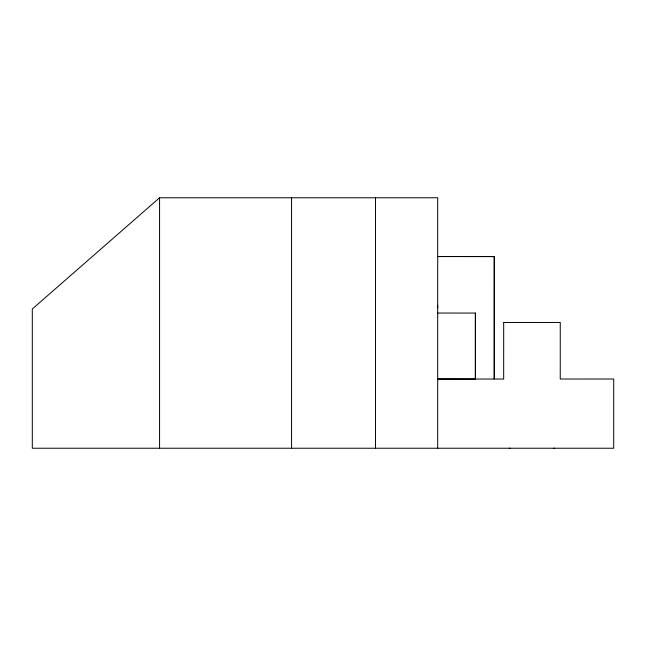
<?xml version="1.0" encoding="UTF-8"?>
<svg xmlns="http://www.w3.org/2000/svg" width="646" height="646" viewBox="0 0 646 646"><rect width="100%" height="100%" fill="white"/><g stroke="black" fill="none" stroke-linecap="round" stroke-linejoin="round"><path stroke-width="0.97" d="M437.689 307.884L437.689 305.259M475.383 378.984L475.391 313.06L475.399 379.049L437.689 379.008L503.678 379.049L503.686 322.427M437.689 256.486L494.263 256.551L494.247 379.008L494.255 256.486M437.689 448.235L437.689 197.765L159.57 197.765L32.3 309.006L32.3 448.235L613.7 448.235L613.7 379.008L560.243 379.016L560.26 322.467L503.686 322.475M437.713 256.583L494.263 256.591M437.689 313.052L475.391 313.06M509.226 448.235L510.001 448.235M553.929 448.235L554.696 448.235M375.488 197.765L375.488 448.235M291.564 197.765L291.564 448.235M159.57 197.765L159.57 448.235"/></g></svg>
